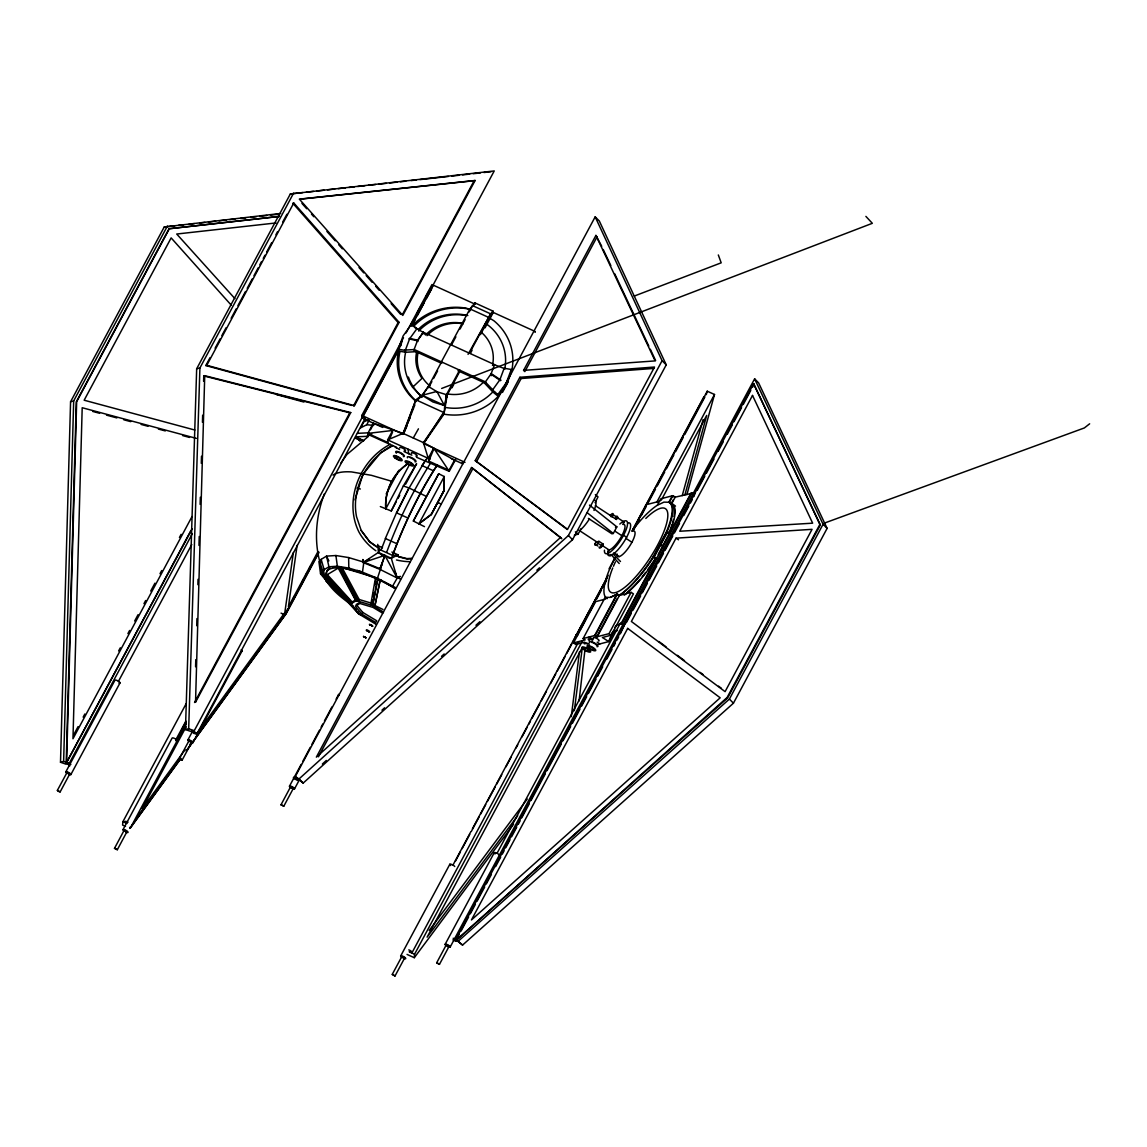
<?xml version="1.0" encoding="UTF-8"?>
<svg xmlns="http://www.w3.org/2000/svg" width="1147" height="1147" viewBox="0 0 1147 1147"><rect width="100%" height="100%" fill="white"/><g stroke="black" fill="none" stroke-linecap="round" stroke-linejoin="round"><path stroke-width="1.5" d="M385.808 508.781C384.216 491.26 393.278 472.521 408.432 463.445C393.751 472.937 384.374 491.289 385.808 508.781L409.465 464.635M192.381 533.556L69.25 763.343L66.125 764.217L60.504 762.268L70.569 401.794L164.236 226.977L280.685 213.457M69.25 763.343L63.63 761.393L73.68 400.92L167.362 226.102M192.18 528.781L66.196 763.285L76.276 401.823L169.025 228.755L279.467 216.367M66.569 763.185L76.663 401.708L169.398 228.654M195.578 666.765L195.779 659.625M196.725 625.732L196.926 618.591M197.886 584.683L198.03 579.335M198.99 545.427L199.234 536.509M200.137 504.393L200.338 497.253M201.299 463.359L201.499 456.219M202.445 422.325L202.646 415.185M203.607 381.277L203.75 375.929L204.725 375.686L350.753 412.576L195.535 702.208L194.574 702.451L349.778 412.805L350.753 412.576M195.535 702.208L204.725 375.686M400.963 344.989L194.259 730.711L191.019 731.514L185.456 729.549L196.667 368.775L290.349 193.943L494.228 170.946L411.945 324.486M194.259 730.711L188.681 728.761L199.908 367.972L293.589 193.155M443.789 490.744L431.157 514.702L443.832 491.045L444.262 476.535L418.913 523.835L431.157 514.702L443.832 491.045L444.262 476.535L438.699 473.725L413.35 521.025L424.49 526.645M376.101 624.341L358.739 613.917L350.552 604.096L356.301 600.627L356.373 599.523L339.211 567.564L340.057 566.962L339.526 567.951M370.696 604.942L375.37 578.418L378.18 578.403L372.646 605.53L356.301 600.627L338.852 567.536M377.334 579.006L372.646 605.53L383.528 612.068M407.042 954.419L414.311 957.702L414.554 954.247L582.389 641.044M186.187 703.613L122.93 821.653L122.6 825.051L125.51 826.385M579.077 700.946L584.999 649.489M571.263 716.689L579.464 651.797M574.332 710.653L582.318 647.525L427.114 937.156L517.684 815.732M395.615 587.665L377.449 578.274L362.466 572.181L363.857 562.145L362.882 559.492L363.14 562.532L379.829 569.313L397.149 577.988L400.188 576.454L397.149 577.988L384.862 555.363L363.14 562.532L378.424 552.424L379.915 549.642L377.865 545.642L382.539 547.764M297.13 545.355L288.413 606.749L317.963 551.592M293.374 552.524L284.814 612.613L196.639 733.851M465.008 462.341L423.573 443.502L443.932 414.153L447.402 393.908A38.095 35.586 -10.4 0 0 483.547 382.051L485.353 381.965L493.454 390.582M623.151 624.083L622.491 623.753A2.71 0.774 28.2 0 0 620.427 623.251L620.412 623.997M67.071 772.404L57.379 790.355L58.153 791.287L60.16 791.889L69.738 774.01L66.942 772.591L69.738 774.01M60.16 791.889L57.379 790.355M114.528 848.293L124.134 830.285L125.797 830.686L126.944 831.69L117.338 849.712L114.528 848.293L117.338 849.712M126.916 831.819L125.625 831.604M189.126 740.489L179.419 758.454L180.911 759.773L182.201 759.988L191.793 742.095L189.126 740.489L189.785 741.492M182.201 759.988L179.419 758.454M363.857 562.145L348.631 557.571L335.899 555.521L326.522 556.123L321.16 559.363L320.156 565.012C323.282 583.608 338.494 596.053 353.29 605.96M281.001 804.778L290.607 786.77L291.897 786.971L293.403 788.29L283.811 806.183L281.001 804.778L283.839 806.069M323.239 574.747L324.142 569.686L321.16 559.363M392.346 974.362L395.027 975.968L404.604 958.075L403.486 956.942L401.823 956.555L392.231 974.434L395.027 975.968M436.778 962.749L439.459 964.355L449.036 946.461L448.262 945.544L446.255 944.927L436.663 962.82L439.459 964.355M372.23 599.852L371.614 603.236L359.169 599.508L342.838 569.07M372.847 596.454L373.449 593.071M374.997 584.597L375.614 581.199M380.259 579.651L374.725 606.777L380.259 579.651L381.435 580.353M615.466 518.587L615.796 517.813M196.825 734.037L365.147 418.411A2.71 0.774 28.2 0 0 362.925 416.949L362.051 416.619M360.818 615.165L343.598 597.587L344.774 596.784L351.728 603.91M682.236 495.633L703.082 419.616M684.888 494.887L706.695 415.415L661.274 500.164M706.294 394.654L707.24 391.199L714.509 394.482L686.91 494.572M376.761 546.933L369.75 542.029L361.219 530.502L356.559 516.795C350.91 488.636 367.054 458.198 392.446 445.452M377.449 578.274L380.546 568.926L365.377 562.761M382.983 609.473L373.262 604.684L373.564 603.824L370.753 603.852M380.546 568.926L379.829 569.313L384.862 555.363L380.13 569.457L382.41 563.349M616.527 517.612L616.871 516.379M381.363 549.284L385.621 538.33M386.682 552.209C398.181 521.139 412.719 491.074 430.541 463.144M392.79 554.488C404.404 523.276 418.956 492.981 437.107 465.037M393.106 554.23C404.604 523.261 419.071 493.239 437.05 465.496M416.189 401.536A57.207 53.45 -10.4 0 1 398.511 351.011L398.181 349.175L403.142 335.885L411.587 324.157L416.978 328.587L409.622 338.824L405.278 350.423L405.622 352.258A49.938 46.64 -10.4 0 0 412.59 387.27L421.035 396.36L417.393 400.231M400.375 346.021L402.239 341.032M379.829 569.313L382.109 563.206M500.608 380.661L490.973 374.166L494.543 364.617L423.286 332.229L417.408 340.716L409.035 338.924M506.314 382.783L511.29 369.492L504.178 368.244L499.848 379.843L492.479 390.08L492.823 391.916L498.214 396.346L506.659 384.632L506.314 382.783L497.884 394.511L498.214 396.346A57.207 53.45 -10.4 0 1 443.932 414.153L446.441 394.683L459.746 369.864M507.275 382.969L511.619 371.327L511.29 369.492M403.486 337.72L361.835 415.429L403.271 434.269L415.874 399.816L422.139 395.285L428.39 386.467L441.437 362.122M324.386 493.855C315.038 518.172 313.317 546.746 322.909 571.134M416.504 457.266L449.251 471.331L433.724 448.119L423.415 442.613L403.099 433.38L373.305 423.171L367.829 433.394L388.145 442.627L387.629 439.875L403.099 433.38L415.874 399.816L443.617 412.433L423.573 443.502M414.899 404.805L403.271 434.269L406.855 426.254M611.165 635.424L608.713 641.603L596.87 644.7M390.052 438.039L392.604 431.932M426.182 496.336L408.934 487.919L396.489 512.809L385.349 538.488L396.776 543.678M403.099 433.38L410.268 417.336M380.345 506.573L391.27 510.988L403.343 485.941L416.619 463.689L405.637 484.192M607.279 598.619A57.207 16.158 -56.8 0 1 609.86 568.568L615.05 557.786M584.655 642.134L575.78 644.456L573.471 642.937L585.171 639.883L583.135 638.549L605.243 597.286L610.118 597.429L616.771 594.275L618.792 595.608A57.207 16.158 -56.8 0 0 652.844 557.327L666.235 532.308A57.207 16.158 -56.8 0 0 668.816 502.257L672.285 495.791L674.594 497.296L693.462 492.952M583.135 638.549L595.264 635.381L597.3 636.714L619.423 595.436A57.207 16.158 -56.8 0 0 653.46 557.17L666.866 532.151A57.207 16.158 -56.8 0 0 669.432 502.099L672.902 495.633L675.21 497.138L671.741 503.605A57.207 16.158 -56.8 0 1 669.16 533.656L658.249 554.445M398.855 470.313L386.181 493.97M396.661 512.895L408.992 488.235L425.68 459.847M595.064 502.687L598.017 496.866L595.35 494.601M368.23 419.716L363.628 422.082L360.66 427.831L366.796 424.691L369.019 420.361M359.986 441.237L355.685 436.878L367.14 436.319L368.961 432.792L357.506 433.337M351.756 405.436L205.815 365.549L210.044 357.663M215.106 348.215L220.181 338.752M221.873 335.612L226.088 327.727M231.149 318.278L236.225 308.815M237.916 305.661L245.515 291.481M247.207 288.327L252.268 278.879M253.96 275.724L258.175 267.839M259.867 264.685L261.559 261.545M263.251 258.39L264.928 255.236M266.62 252.082L271.696 242.634M275.911 234.748L277.603 231.594M282.664 222.145L286.893 214.26M205.815 365.549L206.79 365.305L293.775 202.99L399.099 322.35L354.452 405.665L353.477 405.909L398.124 322.579L399.099 322.35M73.867 734.481L78.096 726.596M83.157 717.147L84.849 713.993M118.628 650.951L120.32 647.797M127.919 633.617L129.611 630.463M134.672 621.014L138.056 614.706M143.963 603.666L145.655 600.526M150.716 591.063L154.945 583.178M160.006 573.729L161.698 570.575M179.434 537.484L181.126 534.33M192.036 516.537L72.964 738.754L82.197 407.73L196.338 438.369M66.196 763.285L190.961 530.459M65.838 771.859L114.958 680.2A2.868 0.817 28.2 0 1 118.872 681.49A2.868 0.817 28.2 0 1 118.901 683.024M118.385 681.447L191.764 544.524M70.856 774.612L119.976 682.952M123.016 829.668L172.136 738.023A2.868 0.817 28.2 0 1 176.05 739.299A2.868 0.817 28.2 0 1 176.079 740.847L186.086 721.993M402.669 314.106L474.155 180.71L475.116 180.48L402.798 315.439L299.338 199.134L475.116 180.48M175.749 740.001L185.871 721.119M129.611 827.403L130.471 827.804L186.115 723.972M186.101 726.797L142.185 808.75L185.126 749.694M187.893 739.958L192.882 730.639M405.995 333.031L431.96 284.571L475.231 304.242L474.987 302.923L493.038 311.138L493.282 312.457L485.038 327.827M410.97 324.73L413.508 319.999M416.891 313.69L422.799 302.665M426.182 296.356L430.412 288.471M363.255 416.074L398.238 350.796M411.601 325.848L433.365 285.216M412.361 324.83L414.87 320.142M417.393 315.454L424.089 302.951M426.598 298.263L431.63 288.886M192.911 742.711L242.017 651.052M370.481 429.81L373.75 423.687M286.191 611.652L287.883 608.498M292.929 599.064L294.621 595.924M302.206 581.758L303.898 578.618M305.575 575.464L307.267 572.324M308.959 569.17L310.636 566.03M318.106 553.37L285.187 614.792L186.545 750.453M186.244 751.099L286.22 613.616L319.095 552.266M393.12 429.652L387.629 439.875L428.247 458.341L428.763 461.094L449.065 470.327L454.542 460.105L433.867 448.864L428.763 461.094L430.326 458.169M473.31 306.063L474.987 302.923L469.955 308.916L441.38 361.835L441.652 363.341L414.354 350.939L414.067 349.434L485.324 381.822L485.597 383.327L457.925 370.753M431.874 381.607L428.605 387.686L428.39 386.467L429.867 385.937A38.095 35.586 -10.4 0 1 418.11 352.301M433.509 378.567L437.581 370.954M451.703 344.587L455.875 336.802M460.062 329.003L465.065 319.655M469.238 311.869L472.578 305.647L490.629 313.848L493.038 311.138L480.45 334.609M468.048 354.351L490.629 313.848L469.496 353.29M446.67 395.901L460.191 370.653M451.947 387.829L453.624 384.704M470.385 353.391L472.062 350.265M391.27 510.988L396.346 501.526M398.038 498.372L399.73 495.217M433.724 448.119L428.247 458.341L423.415 442.613L443.774 413.264M351.527 605.272L325.418 575.636L327.325 574.647L352.143 601.974L350.251 602.978L350.552 604.096L351.455 602.39L356.531 599.336L355.326 599.924L355.613 601.042M352.143 601.974L351.24 603.68L326.106 575.221M356.301 600.627L357.219 598.92M394.984 571.622L397.149 577.988L391.299 558.288L392.79 555.492L398.124 554.847L391.887 552.022M362.753 612.412L376.675 620.771L375.757 622.477L361.85 614.118L362.753 612.412L356.187 604.541L359.642 602.447M490.945 374.022L491.217 375.528L490.945 374.022L485.353 381.965M413.35 521.025L438.699 473.725M449.251 471.331L455.803 459.101M289.503 786.154L301.159 764.404M302.822 761.293L310.307 747.314M311.97 744.202L319.468 730.223M321.131 727.126L322.794 724.015M324.458 720.904L331.956 706.925M336.114 699.154L338.609 694.494M505.297 384.589L595.178 216.855L599.322 220.998L666.235 364.861L572.554 539.678L303.181 783.086L295.223 776.619L503.605 387.743M502.486 392.403L508.336 381.507M294.507 788.907L299.51 779.587M471.546 467.503L316.343 757.135L560.539 537.47L561.772 538.717L471.546 467.503L560.539 537.47M475.245 460.592L519.892 377.277L654.536 367.026L567.55 529.341L475.245 460.592L567.378 529.527M597.171 236.64L524.839 371.614L523.591 370.366L595.924 235.393L601.716 246.304M318.422 756.805L472.793 468.75M476.492 461.84L521.139 378.524L654.005 368.402M295.223 776.619L299.037 778.928L568.41 535.52L662.077 360.703L595.178 216.855M597.759 545.972L594.863 544.079L595.895 542.144L598.949 541.341L603.279 544.194L602.247 546.13A5.018 1.419 -56.8 0 1 599.207 546.918M594.863 544.079A5.018 1.419 -56.8 0 0 597.902 543.277L598.949 541.341M595.379 505.669L616.513 519.505L617.545 517.569L613.201 514.731L612.168 516.666L610.878 516.623M588.368 518.401L611.925 533.828L613.301 533.47L616.842 526.86L589.486 505.096M400.704 955.938L449.825 864.279M614.964 557.815L609.1 568.754L609.86 568.568M453.065 864.91L470.757 831.876M472.449 828.736L608.24 575.321M631.897 531.176L703.957 396.69L704.832 397.091L684.759 434.541M455.359 861.254L460.42 851.82M462.098 848.665L469.697 834.5M471.374 831.36L478.973 817.194M480.665 814.04L485.711 804.606M487.403 801.452L495.002 787.286M496.68 784.147L501.741 774.698M505.956 766.827L511.017 757.378M516.078 747.944L517.77 744.79M521.985 736.919L527.047 727.485M528.738 724.331L530.416 721.191M532.108 718.036L539.692 703.871M541.384 700.731L546.445 691.283M550.66 683.411L555.722 673.963M557.413 670.823L564.998 656.658M566.69 653.503L571.751 644.069M573.428 640.915L606.405 579.579M576.812 634.621L607.222 577.859M632.571 530.559L707.24 391.199M632.341 531.19L646.578 504.623L659.769 501.182M577.013 635.624L578.705 632.47M580.396 629.316L585.457 619.853M589.687 611.968L594.748 602.519M596.44 599.365L601.515 589.902M603.207 586.748L606.577 580.439M633.617 529.986L639.524 518.946M641.216 515.806L646.291 506.343L645.417 505.942M647.969 503.218L655.496 489.167M657.159 486.056L664.687 472.005M666.364 468.879L673.891 454.829M675.569 451.717L683.096 437.667M573.471 642.937L595.608 601.645L605.616 599.049M412.131 952.497L578.289 642.449M656.701 502.357L714.509 394.482M632.814 529.871A57.207 16.158 -56.8 0 1 657.303 505.268L660.772 498.802L672.285 495.791M616.771 594.275L594.648 635.538L596.684 636.872L609 633.66L631.122 592.354L633.431 593.859L611.294 635.166L602.419 637.488L608.713 641.603L614.19 631.38L617.444 630.535M595.264 635.381L617.387 594.103L619.423 595.436L631.122 592.354M596.684 636.872L617.158 598.662M673.217 505.698A57.207 16.158 -56.8 0 0 671.124 503.777L673.203 499.891M445.136 944.325L494.257 852.665M666.995 532.122L653.604 557.127L655.898 558.632L620.957 623.853M652.844 557.327L654.22 556.969L667.611 531.95L669.92 533.47L668.543 533.828M497.095 853.167L620.226 623.38M691.082 492.995L669.303 533.627L666.866 532.151M614.634 627.61L616.771 624.943L621.574 623.696L691.698 492.823M454.656 938.59L754.626 378.825L758.654 382.94L827.116 528.38L733.435 703.197L462.571 945.085L454.656 938.59L462.571 945.085M450.154 947.078L454.312 939.307M455.517 940.024L753.622 383.715L820.349 524.91L727.614 697.964L456.004 940.526L727.126 697.476L819.861 524.423L753.622 383.715M456.004 940.526L459.373 934.232M461.051 931.092L468.636 916.926M470.327 913.786L475.388 904.338M477.066 901.198L484.665 887.032M486.342 883.893L491.403 874.444M495.619 866.587L500.68 857.139M502.357 853.999L504.049 850.859M505.741 847.705L509.956 839.848M511.634 836.693L516.695 827.259M518.387 824.105L520.064 820.965M521.756 817.811L529.341 803.66M531.018 800.506L545.355 773.766M547.047 770.626L561.37 743.873M563.062 740.733L570.647 726.567M572.339 723.427L579.923 709.262M581.601 706.122L586.662 696.688M588.354 693.534L595.938 679.382M597.616 676.228L602.677 666.794M606.892 658.923L611.953 649.489M613.645 646.349L615.322 643.195M617.014 640.055L618.692 636.9M620.384 633.761L624.957 623.825M626.291 622.735L631.352 613.287M633.044 610.132L640.643 595.938M642.334 592.784L647.41 583.321M649.102 580.167L656.701 565.987M658.392 562.833L663.453 553.37M665.145 550.216L672.759 536.022M674.45 532.868L679.511 523.419M683.741 515.533L688.802 506.071M690.494 502.916L692.186 499.762M693.878 496.608L695.082 492.966M697.233 490.343L704.76 476.292M706.437 473.166L713.964 459.115M718.151 451.316L723.169 441.953M727.341 434.154L732.36 424.791M734.037 421.666L741.564 407.615M743.242 404.49L750.769 390.453M752.432 387.328L754.109 384.202M676.027 538.158L631.38 621.473L725.09 691.641L812.062 529.326L676.027 538.158L678.522 539.793M458.528 940.956L729.392 699.068L823.073 524.251L754.626 378.825M574.332 535.162L578.016 534.201L581.214 528.538M413.264 437.996L418.454 428.82M392.704 585.931L397.565 577.457L400.504 579.221M614.19 631.38L611.781 633.875L613.516 630.879M616.426 517.827L615.609 518.759M601.085 546.474L600.512 547.234M611.781 633.875L614.663 629.56M420.963 397.522L428.39 386.467L437.079 391.787L446.441 394.683L447.402 393.908M421.781 466.026L426.526 459.015M623.409 522.788L624.197 522.086L623.222 523.749M340.903 463.015L347.025 454.398L368.402 436.39M415.013 327.798L423.315 332.372L417.709 340.172L409.336 338.379M136.966 817.266L142.228 810.04M152.752 795.559L154.859 792.677M162.229 782.541L167.491 775.3M176.953 762.282L179.061 759.386M189.585 744.919L191.692 742.023M201.155 728.99L206.417 721.764M213.786 711.627L219.048 704.387M226.418 694.265L231.68 687.024M237.988 678.35L243.25 671.11M253.774 656.643L256.928 652.299M265.358 640.714L269.559 634.936M277.975 623.351L282.191 617.559M129.869 828.392L180.251 759.113M130.471 827.804L180.982 758.339M414.311 957.702L513.584 824.234M429.193 930.461L527.233 799.043M392.518 445.825L380.431 452.993L362.853 474.414L355.011 499.92M412.59 387.27L422.01 378.367A38.095 35.586 -10.4 0 1 416.691 351.656L405.622 352.258L398.511 351.011M322.364 764.031L326.336 760.447M381.951 710.194L384.589 707.799M441.523 656.356L444.176 653.962M475.948 625.244L479.919 621.66M536.853 570.217L539.506 567.822M494.615 391.815L492.823 391.916A49.938 46.64 -10.4 0 1 445.437 407.457L444.477 408.217L446.441 394.683L446.914 397.22M1089.65 423.802L1084.359 427.946L824.105 523.204M418.913 523.835L431.114 514.401M339.211 567.564L342.021 567.55M293.603 777.351L293.388 777.709A2.939 0.846 28.2 0 0 294.836 779.157L295.467 779.53M351.455 602.39L350.294 603.193L351.269 604.369M324.142 569.686L328.96 566.79L337.361 566.231L348.803 568.066L362.466 572.181M339.369 567.378L326.623 575.063A62.483 17.879 28.2 0 1 330.135 568.152M372.23 626.133L371.628 625.23M191.678 742.166L190.861 742.037M293.403 788.29L291.739 787.903M404.604 958.075L403.314 957.874M449.036 946.461L447.746 946.261M390.353 444.233C359.986 459.832 343.354 500.307 358.853 531.864A60.332 56.361 -10.4 0 0 375.901 550.804M365.492 419.257L364.416 419.329M363.14 562.532L369.09 559.32M367.14 436.319L371.743 433.967M388.001 557.757L391.299 558.288L398.124 554.847M575.78 644.456L578.934 642.865M340.057 566.962L338.164 567.951L355.326 599.924L359.169 599.508L358.265 601.214L341.161 568.152M657.303 505.268L663.941 502.128L668.816 502.257L671.124 503.777M603.279 544.194L601.53 545.026L609.143 550.015M610.734 597.257L617.387 594.103M318.909 561.528L320.543 573.858L323.597 572.668L326.336 581.629M441.652 388.46L872.337 223.307L865.885 216.382M634.291 296.055L721.191 262.821L718.323 254.964M492.479 365.406L494.572 364.76L505.11 368.861M70.569 401.794L73.68 400.92M60.504 762.268L63.63 761.393M615.466 527.219L616.842 526.86M666.235 532.308L667.611 531.95M576.454 635.481L577.615 635.18L575.995 634.865A2.71 0.774 28.2 0 0 576.195 635.854M436.563 391.557L422.139 395.285L422.454 397.005M293.775 202.99L292.8 203.234L398.124 322.579M196.667 368.775L199.908 367.972M361.965 416.175L362.939 415.931M185.456 729.549L188.681 728.761M393.249 430.397L367.829 433.394L368.015 434.398L396.174 447.201L396.332 448.09M164.236 226.977L174.86 225.787M178.402 225.386L183.721 224.798M189.026 224.21L194.345 223.608M199.65 223.02L204.969 222.432M208.51 222.031L215.593 221.242M219.134 220.841L226.217 220.052M229.758 219.665L235.063 219.063M240.368 218.475L245.687 217.887M250.992 217.285L256.311 216.697M259.853 216.296L266.936 215.507M270.477 215.12L277.56 214.331M169.025 228.755L279.094 216.482M276.026 222.948L176.724 234.031L234.934 298.636M290.349 193.943L302.779 192.581M306.335 192.18L313.432 191.391M316.988 191.004L324.085 190.216M327.641 189.829L334.738 189.04M338.293 188.638L345.39 187.864M348.946 187.463L354.265 186.875M357.821 186.488L364.918 185.699M368.474 185.298L375.571 184.509M379.127 184.122L386.238 183.334M389.779 182.947L396.891 182.158M400.432 181.771L405.766 181.169M411.085 180.581L416.418 179.993M419.96 179.606L448.377 176.452M451.918 176.065L459.029 175.276M462.585 174.889L469.682 174.1M473.238 173.713L480.335 172.925M483.891 172.523L490.988 171.735M300.141 199.177L474.155 180.71M523.591 370.366L655.152 360.904L595.924 235.393M404.604 350.093L414.096 349.577L417.408 340.716M396.704 556.008L406.898 558.589L411.931 558.331M398.468 556.811L406.956 558.962L412.002 558.689M616.498 517.096L624.197 522.086M621.574 623.696L623.337 623.81M366.796 424.691L373.664 425.451M372.087 626.405L372.89 626.205L371.313 625.029M368.76 631.753L368.603 630.879M398.181 349.175L405.278 350.423M203.75 375.929L349.778 412.805M357.075 488.163L360.344 488.995M194.847 430.039L84.161 400.217L171.147 237.902L231.436 305.374M92.678 411.429L99.603 413.278M106.513 415.142L116.894 417.924M123.804 419.788L130.729 421.637M141.11 424.433L148.02 426.283M158.401 429.078L165.311 430.928M182.602 435.573L189.527 437.437M206.79 365.305L354.452 405.665M276.427 394.554L303.883 402.038M345.433 568.568L376.23 577.816M368.631 631.925L369.864 631.854L368.287 630.678M470.628 309.561L466.198 308.185A57.207 53.45 -10.4 0 0 411.916 325.992M470.557 309.747L467.618 308.83A57.207 53.45 -10.4 0 0 413.336 326.637M421.838 465.51L433.265 470.7M355.699 438.383L360.703 440.333M403.343 485.941L408.934 487.919M194.244 731.714L192.166 731.227L192.295 732.202M409.164 951.795L411.931 952.627A2.71 0.774 28.2 0 0 411.73 951.637L410.726 950.849A2.939 0.846 28.2 0 0 408.776 949.888M370.968 624.871L369.836 624.943M367.943 630.52L366.768 630.32L367.47 631.165M575.292 636.8L576.167 637.202M409.823 952.125L414.554 954.247M493.282 312.457L535.133 331.483M469.955 308.916L488.005 317.117M363.757 418.827L382.682 427.43M451.416 458.685L462.843 463.89L462.284 462.571A2.71 0.774 28.2 0 1 463.675 462.786M399.543 449.552L394.754 446.556M404.117 451.631L411.873 455.158M396.489 512.809L407.916 518.014M379.915 549.642L392.79 555.492M377.75 544.352L378.424 552.424L391.299 558.288M285.345 613.229L286.22 613.616M281.058 613.143L283.581 614.305M122.93 821.653L126.084 823.102M363.47 440.692L355.685 436.878L363.671 440.849M371.413 624.9L369.42 624.298L369.864 625.301M368.388 630.535L366.208 630.19L367.8 631.366M295.639 777.824L298.148 780.333A2.71 0.774 28.2 0 1 296.758 780.118M384.489 582.189L395.185 588.612M377.879 579.264L379.958 580.497M382.74 613.244L372.99 607.394L359.886 603.465L355.269 606.247L361.85 614.118M345.003 599.092L356.344 609.831M127.002 823.489L125.381 822.327A2.71 0.774 28.2 0 1 125.224 821.367L126.098 821.438A2.939 0.846 28.2 0 1 128.02 822.227M440.649 503.92L437.724 502.142L437.896 503.046M452.936 939.823L454.198 940.54A2.71 0.774 28.2 0 0 456.262 941.027L453.811 938.533A2.71 0.774 28.2 0 0 453.18 938.26M490.084 318.407L493.956 320.802A57.207 53.45 -10.4 0 1 511.619 371.327M671.741 503.605L675.511 506.085M660.916 544.467L663.224 545.972M660.299 544.624L663.167 546.502M623.524 535.262L626.62 537.298M614.706 531.004L621.875 535.692M626.362 538.631L631.925 542.273M654.22 556.969L656.514 558.474L655.138 558.833A57.207 16.158 -56.8 0 1 647.639 569.772M653.46 557.17L655.754 558.675A57.207 16.158 -56.8 0 1 624.24 595.207M579.006 530.272L597.186 542.187M613.631 552.954L619.194 556.596M597.902 543.277L602.247 546.13M607.222 553.6L610.319 555.635M609 633.66L611.294 635.166M589.2 636.972L593.185 639.582M597.171 642.191L599.824 643.926M491.26 373.621L500.895 380.116M361.219 530.502L369.678 541.671L376.689 546.574M658.923 641.517L666.02 646.822M677.375 655.338L684.487 660.643M700.1 672.343L702.939 674.465M718.552 686.164L721.391 688.286M378.424 552.424L382.008 555.234M587.307 512.795L613.301 533.47M492.479 390.08L497.884 394.511M575.393 531.85L578.016 534.201M662.077 360.703L666.235 364.861M534.029 330.981L535.262 332.229M519.892 377.277L521.139 378.524M568.41 535.52L572.554 539.678M299.037 778.928L303.181 783.086M328.529 583.364L320.543 573.858M823.073 524.251L827.116 528.38M613.158 554.015L620.484 561.514M729.392 699.068L733.435 703.197M343.598 597.587L358.739 613.917L357.506 611.838L357.764 612.742M483.547 382.051L492.823 391.916M610.892 554.417L619.222 563.507M331.354 580.267L333.72 582.862M336.085 585.472L350.279 601.1M301.933 203.377L306.693 208.725M311.454 214.073L313.834 216.74M326.909 231.45L335.239 240.813M338.795 244.827L342.365 248.827M359.011 267.552L363.771 272.9M366.151 275.567L372.101 282.262M375.671 286.263L379.227 290.277M391.127 303.654L400.633 314.35M423.315 332.372L425.623 335.01M331.039 580.339L333.333 583.092M336.759 587.192L344.774 596.784M325.461 575.851L326.436 577.027M437.079 391.787L445.437 407.457M328.859 560.897L326.522 556.123L328.96 566.79M603.236 249.516L610.835 265.602M614.634 273.66L648.801 346.064M650.32 349.276L655.625 360.545M350.251 602.978L350.552 604.096M423.286 332.229L423.573 333.734M417.68 340.028L417.952 341.534M407.945 449.108L408.791 453.753M392.188 482.27L392.03 481.367L371.399 475.317L351.555 471.919A103.531 29.607 28.2 0 0 333.031 475.116M361.835 415.429L362.337 418.182M335.899 555.521L337.361 566.231M348.631 557.571L348.803 568.066M426.741 333.849A38.095 35.586 -10.4 0 1 461.768 323.153M345.218 598.949A62.483 17.879 28.2 0 1 332.257 568.295A62.483 17.879 28.2 0 1 395.314 588.44M399.715 447.832A3.269 0.932 28.2 0 1 403.887 448.821A3.269 0.932 28.2 0 1 404.26 450.814M397.163 452.42A3.269 0.932 28.2 0 1 399.07 452.549M399.816 452.85A3.269 0.932 28.2 0 1 401.307 453.667M401.937 454.126A3.269 0.932 28.2 0 1 402.783 454.972M411.501 453.466A3.269 0.932 28.2 0 1 413.063 452.922A3.269 0.932 28.2 0 1 416.805 455.173A3.269 0.932 28.2 0 1 415.888 456.105M344.401 596.884A62.483 17.879 28.2 0 1 327.626 578.131M333.39 567.192A62.483 17.879 28.2 0 1 336.487 566.89M357.219 570.403A62.483 17.879 28.2 0 1 362.237 572.023M486.615 324.071A49.938 46.64 -10.4 0 1 504.866 368.373M421.107 395.844A49.938 46.64 -10.4 0 1 408.389 377.033M418.727 331.067A49.938 46.64 -10.4 0 1 466.112 315.525M290.894 787.817A2.868 0.817 28.2 0 1 290.234 786.01A2.868 0.817 28.2 0 1 294.335 788.276A2.868 0.817 28.2 0 1 292.184 788.534M339.01 695.369A2.868 0.817 28.2 0 1 338.824 694.365M396.403 453.137A4.918 1.405 28.2 0 1 397.263 451.445A4.918 1.405 28.2 0 1 403.171 454.413A4.918 1.405 28.2 0 1 403.343 456.621M410.024 457.624A3.269 0.932 28.2 0 1 411.458 458.14M412.217 458.513A3.269 0.932 28.2 0 1 414.569 460.607M418.411 329.289A49.938 46.64 -10.4 0 1 467.847 315.54M293.747 777.494A2.71 0.774 28.2 0 1 295.797 777.967M416.246 401.02A57.207 53.45 -10.4 0 1 399.93 351.656M480.708 331.77A38.095 35.586 -10.4 0 1 492.78 363.871M427.028 335.641A38.095 35.586 -10.4 0 1 463.173 323.784M450.656 865.555A2.868 0.817 28.2 0 1 450.9 864.207A2.868 0.817 28.2 0 1 454.742 866.515M189.284 741.622A2.868 0.817 28.2 0 1 188.466 739.801A2.868 0.817 28.2 0 1 192.51 741.837A2.868 0.817 28.2 0 1 191.234 742.596M407.515 457.811A4.918 1.405 28.2 0 1 412.49 458.14A4.918 1.405 28.2 0 1 414.985 461.911M195.736 734.094A2.939 0.846 28.2 0 0 196.868 733.822L196.467 733.191A2.71 0.774 28.2 0 0 194.13 731.743M194.503 733.664A2.71 0.774 28.2 0 1 193.241 732.976M410.053 561.7A60.332 56.361 -10.4 0 1 396.489 559.994M241.185 649.79A2.868 0.817 28.2 0 1 241.444 651.209M402.095 957.602A2.868 0.817 28.2 0 1 401.436 955.795A2.868 0.817 28.2 0 1 405.536 958.06A2.868 0.817 28.2 0 1 403.4 958.318M67.243 773.522A2.868 0.817 28.2 0 1 66.569 771.73A2.868 0.817 28.2 0 1 70.684 773.981A2.868 0.817 28.2 0 1 68.533 774.239M446.527 945.988A2.868 0.817 28.2 0 1 445.868 944.182A2.868 0.817 28.2 0 1 449.968 946.447A2.868 0.817 28.2 0 1 447.832 946.705M495.088 853.927A2.868 0.817 28.2 0 1 495.332 852.594A2.868 0.817 28.2 0 1 499.174 854.902M124.406 831.346A2.868 0.817 28.2 0 1 123.747 829.539A2.868 0.817 28.2 0 1 127.847 831.79A2.868 0.817 28.2 0 1 125.711 832.062M589.214 640.427A3.269 0.932 28.2 0 1 588.683 638.807A3.269 0.932 28.2 0 1 592.397 640.227M585.658 643.811A3.269 0.932 28.2 0 1 587.579 643.94M645.79 518.444A49.938 14.108 -56.8 0 1 665.934 525.742A49.938 14.108 -56.8 0 1 624.871 587.25A49.938 14.108 -56.8 0 1 612.742 567.951M613.444 566.26A49.938 14.108 -56.8 0 1 615.48 561.743M632.886 531.032A15.126 4.273 -56.8 0 1 628.857 547.291A15.126 4.273 -56.8 0 1 617.043 553.944M673.906 507.189A57.207 16.158 -56.8 0 1 674.035 516.422M673.432 519.476A57.207 16.158 -56.8 0 1 672.572 522.745M672.128 524.222A57.207 16.158 -56.8 0 1 669.246 532.165M645.589 572.511A57.207 16.158 -56.8 0 1 642.248 576.74M639.997 579.45A57.207 16.158 -56.8 0 1 626.291 593.271M593.458 638.248A3.269 0.932 28.2 0 1 596.755 638.463A3.269 0.932 28.2 0 1 598.419 640.972M591.408 642.32A3.269 0.932 28.2 0 1 595.522 644.184M596.039 644.628A3.269 0.932 28.2 0 1 596.368 645.044M584.382 643.911A4.918 1.405 28.2 0 1 589.357 644.241M589.472 642.592A4.918 1.405 28.2 0 1 594.447 642.908A4.918 1.405 28.2 0 1 596.942 646.693M69.924 765.78A2.71 0.774 28.2 0 1 68.333 764.633L68.146 763.644L70.225 764.117A2.71 0.774 28.2 0 1 70.87 764.432M622.835 524.451A15.126 4.273 -56.8 0 1 620.928 537.384A15.126 4.273 -56.8 0 1 607.853 549.972M594.877 500.25A19.384 5.477 -56.8 0 1 594.003 510.429M589.458 518.903A19.384 5.477 -56.8 0 1 580.626 529.771M619.81 524.05A19.384 5.477 -56.8 0 1 627.194 526.229A19.384 5.477 -56.8 0 1 614.118 548.51A19.384 5.477 -56.8 0 1 604.455 550.202M627.868 522.903A19.384 5.477 -56.8 0 1 624.097 541.599A19.384 5.477 -56.8 0 1 607.724 554.431M616.197 516.723A5.018 1.419 -56.8 0 1 617.545 517.569M610.161 515.519A5.018 1.419 -56.8 0 1 613.201 514.731M363.499 636.427L366.036 637.818L363.499 636.427M364.086 636.743L365.463 637.503L364.086 636.743M607.767 552.051L608.842 550.732L607.767 552.051M627.681 628.384L471.446 919.937L720.187 697.806L627.681 628.384M752.518 395.428L679.727 531.247L812.649 523.175L752.518 395.428M445.122 405.737L432.863 401.937L422.139 395.285L445.122 405.737M407.543 463.302A3.269 0.932 28.2 0 0 412.303 465.008A3.269 0.932 28.2 0 0 408.49 461.983A3.269 0.932 28.2 0 0 407.543 463.302M395.901 458.011A3.269 0.932 28.2 0 0 400.676 459.718A3.269 0.932 28.2 0 0 396.848 456.692A3.269 0.932 28.2 0 0 395.901 458.011M394.941 457.954A4.918 1.405 28.2 0 0 402.124 460.506A4.918 1.405 28.2 0 0 396.375 455.961A4.918 1.405 28.2 0 0 394.941 457.954M406.568 463.245A4.918 1.405 28.2 0 0 413.752 465.797A4.918 1.405 28.2 0 0 408.002 461.252A4.918 1.405 28.2 0 0 406.568 463.245M584.397 649.417A3.269 0.932 28.2 0 0 589.171 651.109A3.269 0.932 28.2 0 0 585.357 648.084A3.269 0.932 28.2 0 0 584.397 649.417M589.486 648.084A3.269 0.932 28.2 0 0 594.261 649.775A3.269 0.932 28.2 0 0 590.447 646.75A3.269 0.932 28.2 0 0 589.486 648.084M583.436 649.345A4.918 1.405 28.2 0 0 590.619 651.912A4.918 1.405 28.2 0 0 584.87 647.352A4.918 1.405 28.2 0 0 583.436 649.345M588.526 648.026A4.918 1.405 28.2 0 0 595.709 650.578A4.918 1.405 28.2 0 0 589.959 646.019A4.918 1.405 28.2 0 0 588.526 648.026"/></g></svg>
